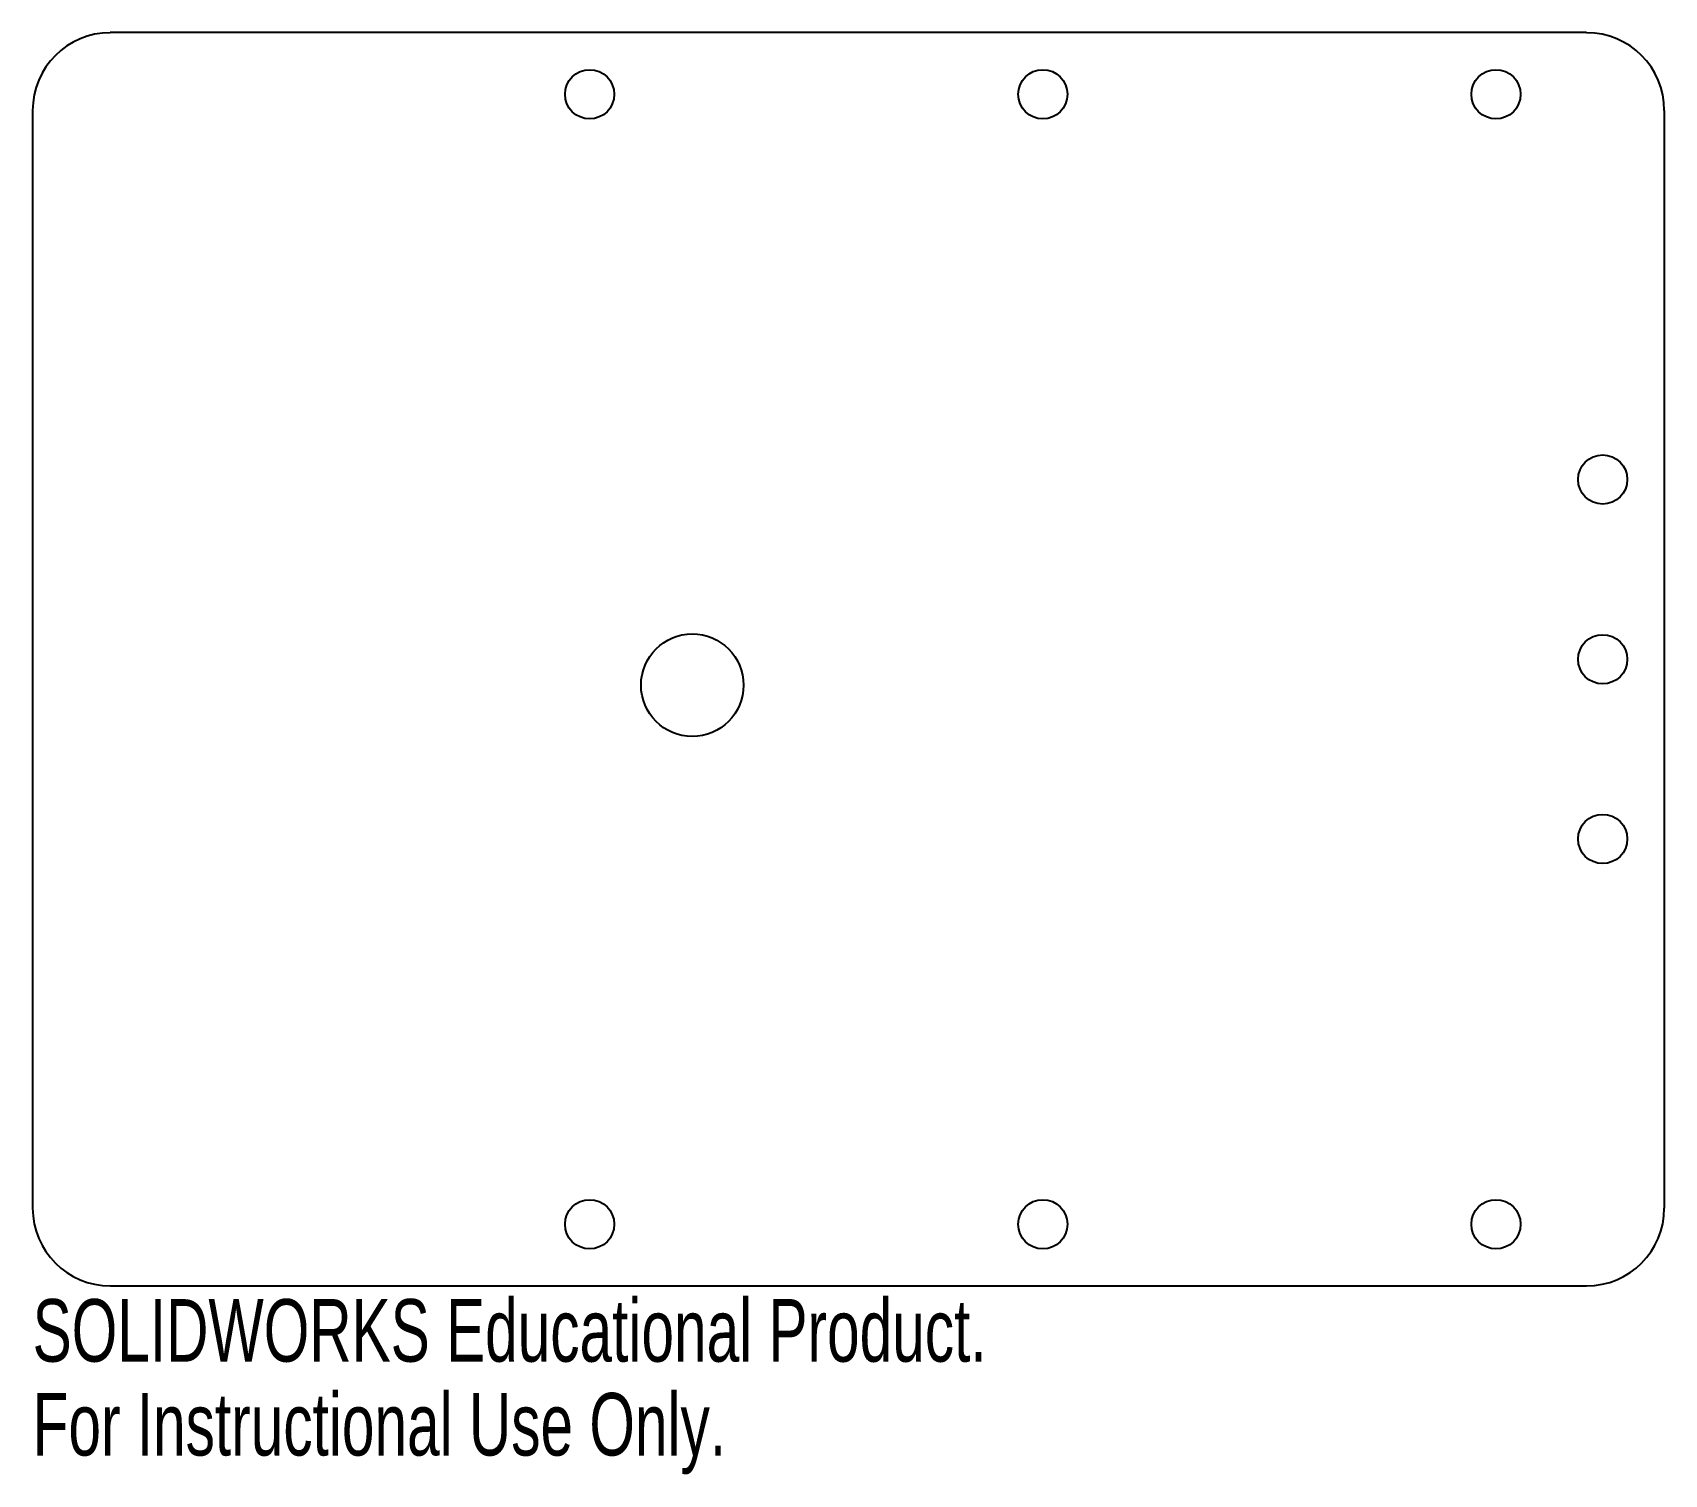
# Model space of a CAD drawing. Header units: millimetres. Extents: x -62 to 64, y -102 to 10.
import ezdxf

# ---------------------------------------------------------------- set-up
doc = ezdxf.new("R2010")
doc.units = ezdxf.units.MM
doc.styles.add('SLDTEXTSTYLE0', font='TXT', dxfattribs={"width": 0.7})

msp = doc.modelspace()

# ---------------------------------------------------------------- linework, layer by layer
at = {"color": 7, "linetype": 'Continuous', "lineweight": 25}
for p, q in [((58.27, 9.53), (-55.75, 9.53)), ((-61.75, 3.52), (-61.75, -81.3)), ((64.28, -81.3), (64.28, 3.52)), ((-55.75, -87.3), (58.27, -87.3))]:
    msp.add_line(p, q, dxfattribs=at)
for centre, radius in [((-18.73, 4.76), 1.9), ((16.27, 4.76), 1.9), ((51.27, 4.76), 1.9), ((59.51, -25), 1.9), ((-10.8, -40.89), 3.96), ((59.51, -38.89), 1.9), ((59.51, -52.77), 1.9), ((-18.73, -82.54), 1.9), ((16.27, -82.54), 1.9), ((51.27, -82.54), 1.9)]:
    msp.add_circle(centre, radius, dxfattribs=at)
for centre, start, end in [((-55.75, 3.52), 90, 180), ((58.27, 3.52), 0, 90), ((-55.75, -81.3), 180, 270), ((58.27, -81.3), 270, 0)]:
    msp.add_arc(centre, 6, start, end, dxfattribs=at)

# ---------------------------------------------------------------- texts
at = {"color": 7, "linetype": 'Continuous', "char_height": 4.8336, "attachment_point": 1, "style": 'SLDTEXTSTYLE0'}
for s, insert in [('SOLIDWORKS Educational Product.', (-61.75, -88.32)), ('For Instructional Use Only.', (-61.75, -95.57))]:
    msp.add_mtext(s, dxfattribs=dict(at, insert=insert))

doc.saveas('drawing.dxf')
